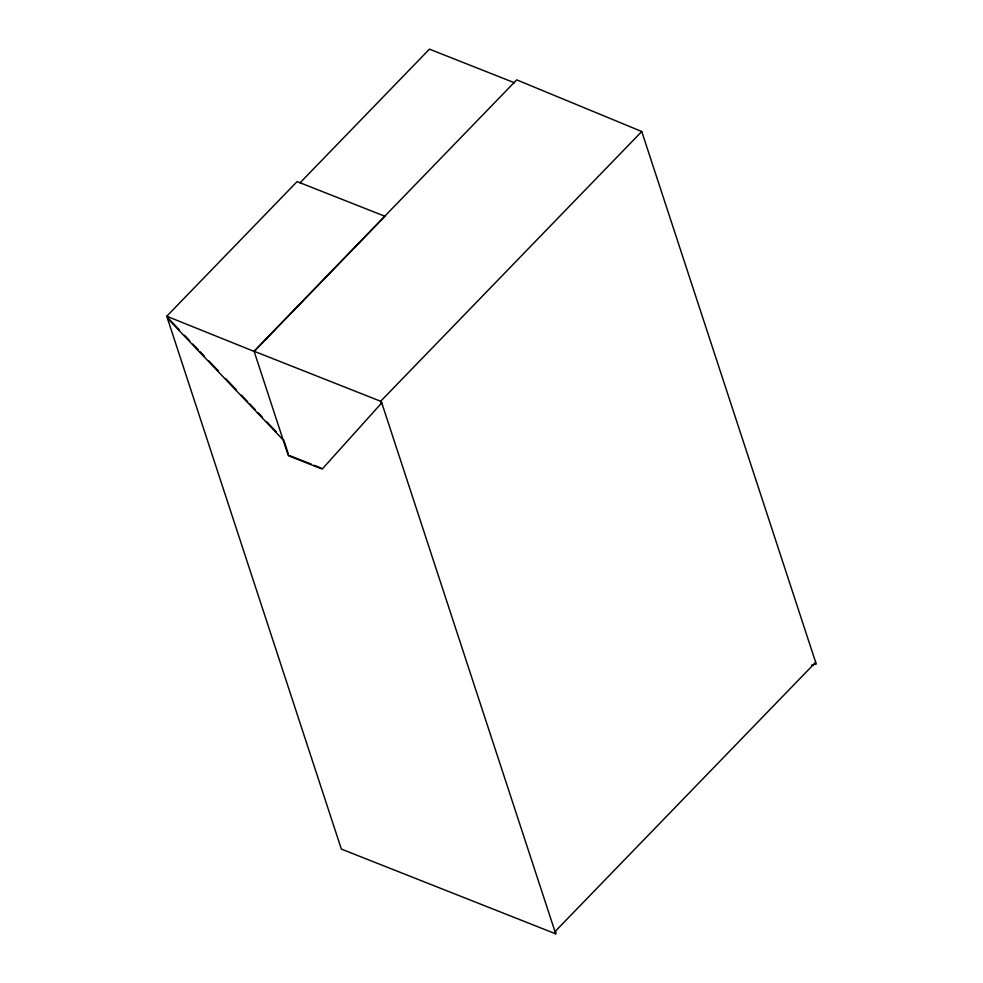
<?xml version="1.0" encoding="UTF-8"?>
<svg xmlns="http://www.w3.org/2000/svg" width="983" height="983" viewBox="0 0 983 983"><rect width="100%" height="100%" fill="white"/><g stroke="black" fill="none" stroke-linecap="round" stroke-linejoin="round"><path stroke-width="1.47" d="M254.081 351.226L288.314 455.694L322.178 469.075L381.76 402.87L381.318 403.325L380.654 401.273L254.081 351.226L516.726 79.869L641.752 131.525L816.234 664.066L811.786 665.049M166.766 316.243L297.099 181.597L384.943 216.285L254.142 351.41L166.766 316.243L341.347 849.079L555.739 933.85L381.085 400.818M283.583 439.487L283.153 439.929L168.204 319.045L168.032 316.747M300.024 182.85L429.448 49.15L514.576 82.818M380.654 401.273L641.752 131.525M815.657 662.309L555.002 931.601L556.009 932.068M290.157 455.793L311.328 464.173M314.142 465.278L321.195 468.08M168.634 318.603L179.189 329.686M184.46 335.24L189.731 340.782M192.889 344.111L198.161 349.653M200.274 351.865L204.489 356.301M208.715 360.736L218.201 370.726M225.586 378.48L236.129 389.575M241.4 395.117L247.728 401.777M249.842 403.988L255.113 409.542M258.271 412.86L262.486 417.296M266.712 421.732L276.198 431.721M554.695 930.962L555.739 933.85M284.05 440.912L288.277 453.802M167.602 317.19L168.204 319.045"/></g></svg>
